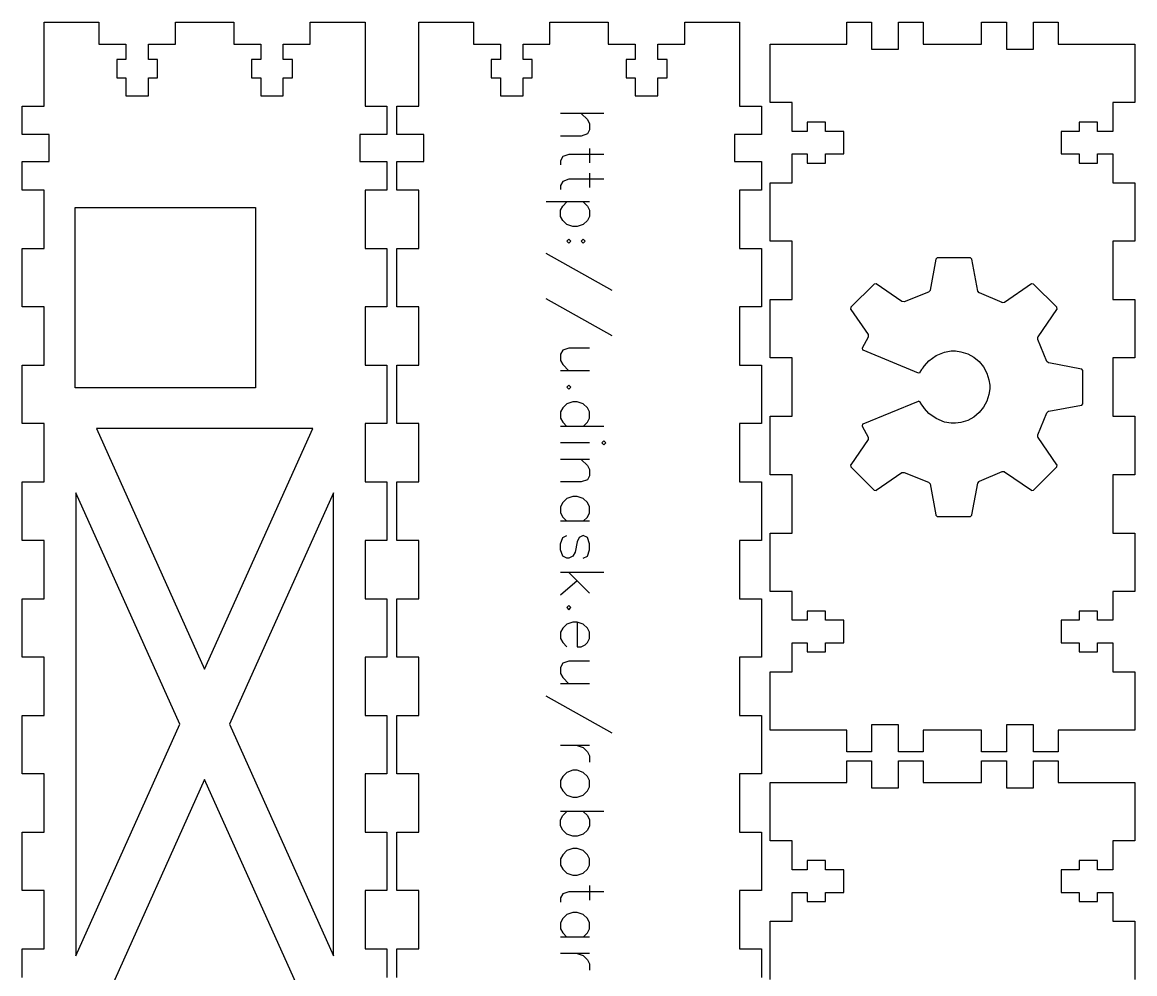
# Model space of a CAD drawing. Extents: x 0 to 304, y 0 to 201.
# Drawn here: x 0.1 to 152.7, y 70.9 to 201.3 of the extents above; entities that cross this region are included whole.
import ezdxf

# ---------------------------------------------------------------- set-up
doc = ezdxf.new("R2010")
doc.units = 0
doc.layers.get('0').update_dxf_attribs({"linetype": 'CONTINUOUS'})

msp = doc.modelspace()

# ---------------------------------------------------------------- linework, layer by layer
at = {"color": 1}
for p, q in [((3.12677, 189.826), (3.12677, 201.326)), ((3.12677, 201.326), (10.6274, 201.326)), ((10.6274, 201.326), (10.6274, 198.326)), ((21.1267, 198.326), (21.1267, 201.326)), ((21.1267, 201.326), (29.1276, 201.326)), ((29.1276, 201.326), (29.1276, 198.326)), ((39.6268, 198.326), (39.6268, 201.326)), ((39.6268, 201.326), (47.1276, 201.326)), ((47.1276, 201.326), (47.1276, 189.826)), ((54.4918, 189.826), (54.4918, 201.326)), ((54.4918, 201.326), (61.9926, 201.326)), ((61.9926, 201.326), (61.9926, 198.326)), ((72.4916, 198.326), (72.4916, 201.326)), ((72.4916, 201.326), (80.4926, 201.326)), ((80.4926, 201.326), (80.4926, 198.326)), ((90.992, 198.326), (90.992, 201.326)), ((90.992, 201.326), (98.4924, 201.326)), ((98.4924, 201.326), (98.4924, 189.826)), ((113.177, 198.326), (113.177, 201.326)), ((113.177, 201.326), (116.578, 201.326)), ((116.578, 201.326), (116.578, 197.626)), ((120.278, 197.626), (120.278, 201.326)), ((120.278, 201.326), (123.678, 201.326)), ((123.678, 201.326), (123.678, 198.326)), ((131.677, 198.326), (131.677, 201.326)), ((131.677, 201.326), (135.078, 201.326)), ((135.078, 201.326), (135.078, 197.626)), ((138.778, 197.626), (138.778, 201.326)), ((138.778, 201.326), (142.178, 201.326)), ((142.178, 201.326), (142.178, 198.326)), ((10.6274, 198.326), (14.3275, 198.326)), ((14.3275, 198.326), (14.3275, 196.226)), ((17.4267, 196.226), (17.4267, 198.326)), ((17.4267, 198.326), (21.1267, 198.326)), ((29.1276, 198.326), (32.8276, 198.326)), ((32.8276, 198.326), (32.8276, 196.226)), ((35.9269, 196.226), (35.9269, 198.326)), ((35.9269, 198.326), (39.6268, 198.326)), ((61.9926, 198.326), (65.6925, 198.326)), ((65.6925, 198.326), (65.6925, 196.226)), ((68.7917, 196.226), (68.7917, 198.326)), ((68.7917, 198.326), (72.4916, 198.326)), ((80.4926, 198.326), (84.1925, 198.326)), ((84.1925, 198.326), (84.1925, 196.226)), ((87.2917, 196.226), (87.2917, 198.326)), ((87.2917, 198.326), (90.992, 198.326)), ((102.678, 190.325), (102.678, 198.326)), ((102.678, 198.326), (113.177, 198.326)), ((123.678, 198.326), (131.677, 198.326)), ((142.178, 198.326), (152.677, 198.326)), ((152.677, 198.326), (152.677, 190.325)), ((116.578, 197.626), (120.278, 197.626)), ((135.078, 197.626), (138.778, 197.626)), ((14.3275, 196.226), (13.0776, 196.226)), ((13.0776, 196.226), (13.0776, 193.726)), ((18.6765, 196.226), (17.4267, 196.226)), ((18.6765, 193.726), (18.6765, 196.226)), ((32.8276, 196.226), (31.5764, 196.226)), ((31.5764, 196.226), (31.5764, 193.726)), ((37.1768, 196.226), (35.9269, 196.226)), ((37.1768, 193.726), (37.1768, 196.226)), ((65.6925, 196.226), (64.4426, 196.226)), ((64.4426, 196.226), (64.4426, 193.726)), ((70.0416, 196.226), (68.7917, 196.226)), ((70.0416, 193.726), (70.0416, 196.226)), ((84.1925, 196.226), (82.9412, 196.226)), ((82.9412, 196.226), (82.9412, 193.726)), ((88.5416, 196.226), (87.2917, 196.226)), ((88.5416, 193.726), (88.5416, 196.226)), ((13.0776, 193.726), (14.3275, 193.726)), ((14.3275, 193.726), (14.3275, 191.226)), ((17.4267, 191.226), (17.4267, 193.726)), ((17.4267, 193.726), (18.6765, 193.726)), ((31.5764, 193.726), (32.8276, 193.726)), ((32.8276, 193.726), (32.8276, 191.226)), ((35.9269, 191.226), (35.9269, 193.726)), ((35.9269, 193.726), (37.1768, 193.726)), ((64.4426, 193.726), (65.6925, 193.726)), ((65.6925, 193.726), (65.6925, 191.226)), ((68.7917, 191.226), (68.7917, 193.726)), ((68.7917, 193.726), (70.0416, 193.726)), ((82.9412, 193.726), (84.1925, 193.726)), ((84.1925, 193.726), (84.1925, 191.226)), ((87.2917, 191.226), (87.2917, 193.726)), ((87.2917, 193.726), (88.5416, 193.726)), ((14.3275, 191.226), (17.4267, 191.226)), ((32.8276, 191.226), (35.9269, 191.226)), ((65.6925, 191.226), (68.7917, 191.226)), ((84.1925, 191.226), (87.2917, 191.226)), ((0.12678, 185.926), (0.12678, 189.826)), ((0.12678, 189.826), (3.12677, 189.826)), ((47.1276, 189.826), (50.1276, 189.826)), ((50.1276, 189.826), (50.1276, 185.926)), ((51.4918, 185.926), (51.4918, 189.826)), ((51.4918, 189.826), (54.4918, 189.826)), ((98.4924, 189.826), (101.492, 189.826)), ((101.492, 189.826), (101.492, 185.926)), ((105.678, 190.325), (102.678, 190.325)), ((105.678, 186.376), (105.678, 190.325)), ((152.677, 190.325), (149.677, 190.325)), ((149.677, 190.325), (149.677, 186.376)), ((107.778, 186.376), (105.678, 186.376)), ((110.278, 187.626), (107.778, 187.626)), ((107.778, 187.626), (107.778, 186.376)), ((110.278, 186.376), (110.278, 187.626)), ((112.777, 186.376), (110.278, 186.376)), ((112.777, 183.275), (112.777, 186.376)), ((145.077, 186.376), (142.577, 186.376)), ((142.577, 186.376), (142.577, 183.275)), ((147.578, 187.626), (145.077, 187.626)), ((145.077, 187.626), (145.077, 186.376)), ((147.578, 186.376), (147.578, 187.626)), ((149.677, 186.376), (147.578, 186.376)), ((3.82683, 185.926), (0.12678, 185.926)), ((3.82683, 182.226), (3.82683, 185.926)), ((50.1276, 185.926), (46.4273, 185.926)), ((46.4273, 185.926), (46.4273, 182.226)), ((55.1917, 185.926), (51.4918, 185.926)), ((55.1917, 182.226), (55.1917, 185.926)), ((101.492, 185.926), (97.7925, 185.926)), ((97.7925, 185.926), (97.7925, 182.226)), ((105.678, 179.325), (105.678, 183.275)), ((105.678, 183.275), (107.778, 183.275)), ((107.778, 183.275), (107.778, 182.025)), ((110.278, 182.025), (110.278, 183.275)), ((110.278, 183.275), (112.777, 183.275)), ((142.577, 183.275), (145.077, 183.275)), ((145.077, 183.275), (145.077, 182.025)), ((147.578, 182.025), (147.578, 183.275)), ((147.578, 183.275), (149.677, 183.275)), ((149.677, 183.275), (149.677, 179.325)), ((0.12678, 178.325), (0.12678, 182.226)), ((0.12678, 182.226), (3.82683, 182.226)), ((46.4273, 182.226), (50.1276, 182.226)), ((50.1276, 182.226), (50.1276, 178.325)), ((51.4918, 178.325), (51.4918, 182.226)), ((51.4918, 182.226), (55.1917, 182.226)), ((97.7925, 182.226), (101.492, 182.226)), ((101.492, 182.226), (101.492, 178.325)), ((107.778, 182.025), (110.278, 182.025)), ((145.077, 182.025), (147.578, 182.025)), ((102.678, 171.326), (102.678, 179.325)), ((102.678, 179.325), (105.678, 179.325)), ((149.677, 179.325), (152.677, 179.325)), ((152.677, 179.325), (152.677, 171.326)), ((3.12677, 178.325), (0.12678, 178.325)), ((3.12677, 170.326), (3.12677, 178.325)), ((47.1276, 178.325), (47.1276, 170.326)), ((50.1276, 178.325), (47.1276, 178.325)), ((54.4918, 178.325), (51.4918, 178.325)), ((54.4918, 170.326), (54.4918, 178.325)), ((98.4924, 178.325), (98.4924, 170.326)), ((101.492, 178.325), (98.4924, 178.325)), ((7.38078, 175.941), (32.0986, 175.941)), ((7.38078, 151.223), (7.38078, 175.941)), ((32.0986, 175.941), (32.0986, 151.223)), ((105.678, 171.326), (102.678, 171.326)), ((105.678, 163.325), (105.678, 171.326)), ((152.677, 171.326), (149.677, 171.326)), ((149.677, 171.326), (149.677, 163.325)), ((0.12678, 162.326), (0.12678, 170.326)), ((0.12678, 170.326), (3.12677, 170.326)), ((47.1276, 170.326), (50.1276, 170.326)), ((50.1276, 170.326), (50.1276, 162.326)), ((51.4918, 162.326), (51.4918, 170.326)), ((51.4918, 170.326), (54.4918, 170.326)), ((98.4924, 170.326), (101.492, 170.326)), ((101.492, 170.326), (101.492, 162.326)), ((102.678, 155.326), (102.678, 163.325)), ((102.678, 163.325), (105.678, 163.325)), ((149.677, 163.325), (152.677, 163.325)), ((152.677, 163.325), (152.677, 155.326)), ((3.12677, 162.326), (0.12678, 162.326)), ((3.12677, 154.325), (3.12677, 162.326)), ((50.1276, 162.326), (47.1276, 162.326)), ((47.1276, 162.326), (47.1276, 154.325)), ((54.4918, 162.326), (51.4918, 162.326)), ((54.4918, 154.325), (54.4918, 162.326)), ((101.492, 162.326), (98.4924, 162.326)), ((98.4924, 162.326), (98.4924, 154.325)), ((0.12678, 146.326), (0.12678, 154.325)), ((0.12678, 154.325), (3.12677, 154.325)), ((47.1276, 154.325), (50.1276, 154.325)), ((50.1276, 154.325), (50.1276, 146.326)), ((51.4918, 146.326), (51.4918, 154.325)), ((51.4918, 154.325), (54.4918, 154.325)), ((98.4924, 154.325), (101.492, 154.325)), ((101.492, 154.325), (101.492, 146.326)), ((105.678, 155.326), (102.678, 155.326)), ((105.678, 147.326), (105.678, 155.326)), ((152.677, 155.326), (149.677, 155.326)), ((149.677, 155.326), (149.677, 147.326)), ((32.0986, 151.223), (7.38078, 151.223)), ((102.678, 139.325), (102.678, 147.326)), ((102.678, 147.326), (105.678, 147.326)), ((149.677, 147.326), (152.677, 147.326)), ((152.677, 147.326), (152.677, 139.325)), ((3.12677, 146.326), (0.12678, 146.326)), ((3.12677, 138.326), (3.12677, 146.326)), ((10.2898, 145.664), (25.1272, 112.674)), ((39.9658, 145.664), (10.2898, 145.664)), ((25.1272, 112.674), (39.9658, 145.664)), ((50.1276, 146.326), (47.1276, 146.326)), ((47.1276, 146.326), (47.1276, 138.326)), ((54.4918, 146.326), (51.4918, 146.326)), ((54.4918, 138.326), (54.4918, 146.326)), ((101.492, 146.326), (98.4924, 146.326)), ((98.4924, 146.326), (98.4924, 138.326)), ((105.678, 139.325), (102.678, 139.325)), ((105.678, 131.326), (105.678, 139.325)), ((152.677, 139.325), (149.677, 139.325)), ((149.677, 139.325), (149.677, 131.326)), ((0.12678, 130.325), (0.12678, 138.326)), ((0.12678, 138.326), (3.12677, 138.326)), ((47.1276, 138.326), (50.1276, 138.326)), ((50.1276, 138.326), (50.1276, 130.325)), ((51.4918, 130.325), (51.4918, 138.326)), ((51.4918, 138.326), (54.4918, 138.326)), ((98.4924, 138.326), (101.492, 138.326)), ((101.492, 138.326), (101.492, 130.325)), ((7.45656, 136.837), (7.45656, 73.3848)), ((21.7248, 105.111), (7.45656, 136.837)), ((42.7976, 136.837), (28.5282, 105.111)), ((42.7976, 73.3848), (42.7976, 136.837)), ((102.678, 123.326), (102.678, 131.326)), ((102.678, 131.326), (105.678, 131.326)), ((149.677, 131.326), (152.677, 131.326)), ((152.677, 131.326), (152.677, 123.326)), ((3.12677, 130.325), (0.12678, 130.325)), ((3.12677, 122.326), (3.12677, 130.325)), ((50.1276, 130.325), (47.1276, 130.325)), ((47.1276, 130.325), (47.1276, 122.326)), ((54.4918, 130.325), (51.4918, 130.325)), ((54.4918, 122.326), (54.4918, 130.325)), ((101.492, 130.325), (98.4924, 130.325)), ((98.4924, 130.325), (98.4924, 122.326)), ((0.12678, 114.326), (0.12678, 122.326)), ((0.12678, 122.326), (3.12677, 122.326)), ((47.1276, 122.326), (50.1276, 122.326)), ((50.1276, 122.326), (50.1276, 114.326)), ((51.4918, 114.326), (51.4918, 122.326)), ((51.4918, 122.326), (54.4918, 122.326)), ((98.4924, 122.326), (101.492, 122.326)), ((101.492, 122.326), (101.492, 114.326)), ((105.678, 123.326), (102.678, 123.326)), ((105.678, 119.375), (105.678, 123.326)), ((152.677, 123.326), (149.677, 123.326)), ((149.677, 123.326), (149.677, 119.375)), ((110.278, 120.625), (107.778, 120.625)), ((107.778, 120.625), (107.778, 119.375)), ((110.278, 119.375), (110.278, 120.625)), ((147.578, 120.625), (145.077, 120.625)), ((145.077, 120.625), (145.077, 119.375)), ((147.578, 119.375), (147.578, 120.625)), ((107.778, 119.375), (105.678, 119.375)), ((112.777, 119.375), (110.278, 119.375)), ((112.777, 116.276), (112.777, 119.375)), ((145.077, 119.375), (142.577, 119.375)), ((142.577, 119.375), (142.577, 116.276)), ((149.677, 119.375), (147.578, 119.375)), ((105.678, 112.325), (105.678, 116.276)), ((105.678, 116.276), (107.778, 116.276)), ((107.778, 116.276), (107.778, 115.026)), ((110.278, 115.026), (110.278, 116.276)), ((110.278, 116.276), (112.777, 116.276)), ((142.577, 116.276), (145.077, 116.276)), ((145.077, 116.276), (145.077, 115.026)), ((147.578, 115.026), (147.578, 116.276)), ((147.578, 116.276), (149.677, 116.276)), ((149.677, 116.276), (149.677, 112.325)), ((107.778, 115.026), (110.278, 115.026)), ((145.077, 115.026), (147.578, 115.026)), ((3.12677, 114.326), (0.12678, 114.326)), ((3.12677, 106.325), (3.12677, 114.326)), ((50.1276, 114.326), (47.1276, 114.326)), ((47.1276, 114.326), (47.1276, 106.325)), ((54.4918, 114.326), (51.4918, 114.326)), ((54.4918, 106.325), (54.4918, 114.326)), ((101.492, 114.326), (98.4924, 114.326)), ((98.4924, 114.326), (98.4924, 106.325)), ((102.678, 104.326), (102.678, 112.325)), ((102.678, 112.325), (105.678, 112.325)), ((149.677, 112.325), (152.677, 112.325)), ((152.677, 112.325), (152.677, 104.326)), ((0.12678, 98.3259), (0.12678, 106.325)), ((0.12678, 106.325), (3.12677, 106.325)), ((47.1276, 106.325), (50.1276, 106.325)), ((50.1276, 106.325), (50.1276, 98.3259)), ((51.4918, 98.3259), (51.4918, 106.325)), ((51.4918, 106.325), (54.4918, 106.325)), ((98.4924, 106.325), (101.492, 106.325)), ((101.492, 106.325), (101.492, 98.3259)), ((7.45656, 73.3848), (21.7248, 105.111)), ((28.5282, 105.111), (42.7976, 73.3848)), ((113.177, 104.326), (102.678, 104.326)), ((113.177, 101.326), (113.177, 104.326)), ((120.278, 105.026), (116.578, 105.026)), ((116.578, 105.026), (116.578, 101.326)), ((120.278, 101.326), (120.278, 105.026)), ((131.677, 104.326), (123.678, 104.326)), ((123.678, 104.326), (123.678, 101.326)), ((131.677, 101.326), (131.677, 104.326)), ((138.778, 105.026), (135.078, 105.026)), ((135.078, 105.026), (135.078, 101.326)), ((138.778, 101.326), (138.778, 105.026)), ((152.677, 104.326), (142.178, 104.326)), ((142.178, 104.326), (142.178, 101.326)), ((116.578, 101.326), (113.177, 101.326)), ((123.678, 101.326), (120.278, 101.326)), ((135.078, 101.326), (131.677, 101.326)), ((142.178, 101.326), (138.778, 101.326)), ((113.177, 97.1268), (113.177, 100.127)), ((113.177, 100.127), (116.578, 100.127)), ((116.578, 100.127), (116.578, 96.4269)), ((120.278, 96.4269), (120.278, 100.127)), ((120.278, 100.127), (123.678, 100.127)), ((123.678, 100.127), (123.678, 97.1268)), ((131.677, 97.1268), (131.677, 100.127)), ((131.677, 100.127), (135.078, 100.127)), ((135.078, 100.127), (135.078, 96.4269)), ((138.778, 96.4269), (138.778, 100.127)), ((138.778, 100.127), (142.178, 100.127)), ((142.178, 100.127), (142.178, 97.1268)), ((3.12677, 98.3259), (0.12678, 98.3259)), ((3.12677, 90.3249), (3.12677, 98.3259)), ((50.1276, 98.3259), (47.1276, 98.3259)), ((47.1276, 98.3259), (47.1276, 90.3249)), ((54.4918, 98.3259), (51.4918, 98.3259)), ((54.4918, 90.3249), (54.4918, 98.3259)), ((101.492, 98.3259), (98.4924, 98.3259)), ((98.4924, 98.3259), (98.4924, 90.3249)), ((25.1272, 97.5487), (10.2884, 64.5569)), ((39.9658, 64.5569), (25.1272, 97.5487)), ((102.678, 89.1275), (102.678, 97.1268)), ((102.678, 97.1268), (113.177, 97.1268)), ((116.578, 96.4269), (120.278, 96.4269)), ((123.678, 97.1268), (131.677, 97.1268)), ((135.078, 96.4269), (138.778, 96.4269)), ((142.178, 97.1268), (152.677, 97.1268)), ((152.677, 97.1268), (152.677, 89.1275)), ((0.12678, 82.3253), (0.12678, 90.3249)), ((0.12678, 90.3249), (3.12677, 90.3249)), ((47.1276, 90.3249), (50.1276, 90.3249)), ((50.1276, 90.3249), (50.1276, 82.3253)), ((51.4918, 82.3253), (51.4918, 90.3249)), ((51.4918, 90.3249), (54.4918, 90.3249)), ((98.4924, 90.3249), (101.492, 90.3249)), ((101.492, 90.3249), (101.492, 82.3253)), ((105.678, 89.1275), (102.678, 89.1275)), ((105.678, 85.1764), (105.678, 89.1275)), ((152.677, 89.1275), (149.677, 89.1275)), ((149.677, 89.1275), (149.677, 85.1764)), ((110.278, 86.4277), (107.778, 86.4277)), ((107.778, 86.4277), (107.778, 85.1764)), ((110.278, 85.1764), (110.278, 86.4277)), ((147.578, 86.4277), (145.077, 86.4277)), ((145.077, 86.4277), (145.077, 85.1764)), ((147.578, 85.1764), (147.578, 86.4277)), ((107.778, 85.1764), (105.678, 85.1764)), ((112.777, 85.1764), (110.278, 85.1764)), ((112.777, 82.0773), (112.777, 85.1764)), ((145.077, 85.1764), (142.577, 85.1764)), ((142.577, 85.1764), (142.577, 82.0773)), ((149.677, 85.1764), (147.578, 85.1764)), ((3.12677, 82.3253), (0.12678, 82.3253)), ((3.12677, 74.326), (3.12677, 82.3253)), ((50.1276, 82.3253), (47.1276, 82.3253)), ((47.1276, 82.3253), (47.1276, 74.326)), ((54.4918, 82.3253), (51.4918, 82.3253)), ((54.4918, 74.326), (54.4918, 82.3253)), ((101.492, 82.3253), (98.4924, 82.3253)), ((98.4924, 82.3253), (98.4924, 74.326)), ((105.678, 78.1265), (105.678, 82.0773)), ((105.678, 82.0773), (107.778, 82.0773)), ((107.778, 82.0773), (107.778, 80.8274)), ((110.278, 80.8274), (110.278, 82.0773)), ((110.278, 82.0773), (112.777, 82.0773)), ((142.577, 82.0773), (145.077, 82.0773)), ((145.077, 82.0773), (145.077, 80.8274)), ((147.578, 80.8274), (147.578, 82.0773)), ((147.578, 82.0773), (149.677, 82.0773)), ((149.677, 82.0773), (149.677, 78.1265)), ((107.778, 80.8274), (110.278, 80.8274)), ((145.077, 80.8274), (147.578, 80.8274)), ((102.678, 70.1269), (102.678, 78.1265)), ((102.678, 78.1265), (105.678, 78.1265)), ((149.677, 78.1265), (152.677, 78.1265)), ((152.677, 78.1265), (152.677, 70.1269)), ((0.12678, 70.4261), (0.12678, 74.326)), ((0.12678, 74.326), (3.12677, 74.326)), ((47.1276, 74.326), (50.1276, 74.326)), ((50.1276, 74.326), (50.1276, 70.4261)), ((51.4918, 70.4261), (51.4918, 74.326)), ((51.4918, 74.326), (54.4918, 74.326)), ((98.4924, 74.326), (101.492, 74.326)), ((101.492, 74.326), (101.492, 70.4261))]:
    msp.add_line(p, q, dxfattribs=at)
at = {"color": 0}
for p, q in [((79.8781, 188.838), (73.9525, 188.838)), ((76.7747, 188.838), (77.6206, 187.991)), ((77.6206, 187.991), (77.9032, 187.427)), ((77.9032, 186.58), (77.6206, 186.016)), ((77.9032, 187.427), (77.9032, 186.58)), ((76.7747, 185.733), (73.9525, 185.733)), ((77.6206, 186.016), (76.7747, 185.733)), ((75.081, 183.194), (74.2336, 182.911)), ((79.8781, 183.194), (75.081, 183.194)), ((77.9032, 184.04), (77.9032, 182.065)), ((74.2336, 182.911), (73.9525, 182.346)), ((73.9525, 182.346), (73.9525, 181.783)), ((77.9032, 180.654), (77.9032, 178.678)), ((74.2336, 179.524), (73.9525, 178.96)), ((73.9525, 178.96), (73.9525, 178.395)), ((75.081, 179.807), (74.2336, 179.524)), ((79.8781, 179.807), (75.081, 179.807)), ((77.9032, 176.702), (71.9762, 176.702)), ((73.9525, 175.573), (74.2336, 176.138)), ((73.9525, 174.727), (73.9525, 175.573)), ((74.2336, 176.138), (74.7984, 176.702)), ((77.0558, 176.702), (77.6206, 176.138)), ((77.6206, 176.138), (77.9032, 175.573)), ((77.9032, 175.573), (77.9032, 174.727)), ((74.2336, 174.162), (73.9525, 174.727)), ((74.7984, 173.598), (74.2336, 174.162)), ((77.6206, 174.162), (77.0558, 173.598)), ((77.9032, 174.727), (77.6206, 174.162)), ((75.6447, 173.316), (74.7984, 173.598)), ((76.2095, 173.316), (75.6447, 173.316)), ((77.0558, 173.598), (76.2095, 173.316)), ((75.081, 171.622), (74.7984, 171.34)), ((74.7984, 171.34), (75.081, 171.057)), ((75.3636, 171.34), (75.081, 171.622)), ((75.081, 171.057), (75.3636, 171.34)), ((77.0558, 171.622), (76.7747, 171.34)), ((76.7747, 171.34), (77.0558, 171.057)), ((77.3384, 171.34), (77.0558, 171.622)), ((77.0558, 171.057), (77.3384, 171.34)), ((81.008, 164.567), (71.9762, 169.646)), ((125.397, 168.844), (124.608, 164.603)), ((125.402, 168.872), (125.397, 168.844)), ((125.571, 169.037), (125.402, 168.872)), ((125.629, 169.037), (125.571, 169.037)), ((130.106, 169.037), (125.629, 169.037)), ((130.163, 169.037), (130.106, 169.037)), ((130.332, 168.872), (130.163, 169.037)), ((130.338, 168.844), (130.332, 168.872)), ((131.147, 164.495), (130.338, 168.844)), ((116.925, 165.433), (113.76, 162.267)), ((116.944, 165.453), (116.925, 165.433)), ((117.203, 165.476), (116.944, 165.453)), ((117.226, 165.461), (117.203, 165.476)), ((120.738, 163.051), (117.226, 165.461)), ((138.508, 165.46), (134.815, 162.925)), ((138.53, 165.475), (138.508, 165.46)), ((138.791, 165.451), (138.53, 165.475)), ((138.81, 165.432), (138.791, 165.451)), ((141.974, 162.267), (138.81, 165.432)), ((81.008, 158.357), (71.9762, 163.438)), ((124.385, 164.35), (121.076, 163.026)), ((124.409, 164.358), (124.385, 164.35)), ((124.602, 164.576), (124.409, 164.358)), ((124.608, 164.603), (124.602, 164.576)), ((131.151, 164.469), (131.147, 164.495)), ((131.342, 164.248), (131.151, 164.469)), ((131.368, 164.239), (131.342, 164.248)), ((134.479, 162.905), (131.368, 164.239)), ((113.74, 162.249), (113.717, 161.99)), ((113.717, 161.99), (113.732, 161.966)), ((113.732, 161.966), (116.1, 158.517)), ((113.76, 162.267), (113.74, 162.249)), ((120.76, 163.036), (120.738, 163.051)), ((121.051, 163.015), (120.76, 163.036)), ((121.076, 163.026), (121.051, 163.015)), ((134.502, 162.892), (134.479, 162.905)), ((134.791, 162.91), (134.502, 162.892)), ((134.815, 162.925), (134.791, 162.91)), ((139.423, 158.208), (142.003, 161.966)), ((141.993, 162.249), (141.974, 162.267)), ((142.018, 161.988), (141.993, 162.249)), ((142.003, 161.966), (142.018, 161.988)), ((116.111, 158.186), (115.299, 156.665)), ((116.1, 158.517), (116.115, 158.495)), ((116.125, 158.21), (116.111, 158.186)), ((116.115, 158.495), (116.125, 158.21)), ((139.386, 157.894), (139.408, 158.186)), ((139.398, 157.869), (139.386, 157.894)), ((140.633, 154.854), (139.398, 157.869)), ((139.408, 158.186), (139.423, 158.208)), ((74.2336, 156.383), (73.9525, 155.818)), ((73.9525, 155.818), (73.9525, 154.971)), ((75.081, 156.665), (74.2336, 156.383)), ((77.9032, 156.665), (75.081, 156.665)), ((115.299, 156.665), (115.287, 156.641)), ((115.287, 156.641), (115.365, 156.425)), ((115.365, 156.425), (115.391, 156.414)), ((115.391, 156.414), (122.971, 153.278)), ((124.448, 154.929), (125.429, 155.649)), ((125.429, 155.649), (126.574, 156.114)), ((126.574, 156.114), (127.525, 156.276)), ((127.525, 156.276), (127.842, 156.276)), ((127.842, 156.276), (128.09, 156.276)), ((128.09, 156.276), (128.838, 156.176)), ((128.838, 156.176), (129.769, 155.888)), ((129.769, 155.888), (130.609, 155.432)), ((73.9525, 154.971), (74.2336, 154.407)), ((74.2336, 154.407), (75.081, 153.56)), ((123.672, 153.992), (123.835, 154.246)), ((123.835, 154.246), (124.448, 154.929)), ((130.609, 155.432), (131.342, 154.827)), ((131.342, 154.827), (131.946, 154.094)), ((131.946, 154.094), (132.402, 153.253)), ((140.641, 154.83), (140.633, 154.854)), ((140.86, 154.638), (140.641, 154.83)), ((140.888, 154.632), (140.86, 154.638)), ((145.386, 153.795), (140.888, 154.632)), ((77.9032, 153.56), (73.9525, 153.56)), ((122.971, 153.278), (122.995, 153.268)), ((122.995, 153.268), (123.239, 153.348)), ((123.239, 153.348), (123.255, 153.37)), ((123.255, 153.37), (123.487, 153.75)), ((123.487, 153.75), (123.497, 153.768)), ((123.497, 153.768), (123.654, 153.974)), ((123.654, 153.974), (123.672, 153.992)), ((132.402, 153.253), (132.691, 152.324)), ((145.412, 153.79), (145.386, 153.795)), ((145.579, 153.621), (145.412, 153.79)), ((145.579, 153.563), (145.579, 153.621)), ((145.579, 149.087), (145.579, 153.563)), ((75.081, 151.584), (74.7984, 151.302)), ((74.7984, 151.302), (75.081, 151.021)), ((75.3636, 151.302), (75.081, 151.584)), ((75.081, 151.021), (75.3636, 151.302)), ((132.691, 152.324), (132.792, 151.576)), ((132.792, 151.077), (132.691, 150.329)), ((132.792, 151.576), (132.792, 151.325)), ((132.792, 151.325), (132.792, 151.077)), ((132.691, 150.329), (132.402, 149.399)), ((74.2336, 148.48), (73.9525, 147.916)), ((74.7984, 149.044), (74.2336, 148.48)), ((75.6447, 149.327), (74.7984, 149.044)), ((76.2095, 149.327), (75.6447, 149.327)), ((77.0558, 149.044), (76.2095, 149.327)), ((77.6206, 148.48), (77.0558, 149.044)), ((77.9032, 147.916), (77.6206, 148.48)), ((122.971, 149.372), (115.391, 146.236)), ((122.995, 149.383), (122.971, 149.372)), ((123.239, 149.304), (122.995, 149.383)), ((123.255, 149.28), (123.239, 149.304)), ((123.487, 148.9), (123.255, 149.28)), ((123.497, 148.883), (123.487, 148.9)), ((123.654, 148.679), (123.497, 148.883)), ((123.672, 148.66), (123.654, 148.679)), ((123.833, 148.407), (123.672, 148.66)), ((124.448, 147.724), (123.833, 148.407)), ((131.946, 148.558), (131.342, 147.825)), ((132.402, 149.399), (131.946, 148.558)), ((140.641, 147.821), (140.86, 148.014)), ((140.86, 148.014), (140.888, 148.018)), ((140.888, 148.018), (145.386, 148.854)), ((145.386, 148.854), (145.412, 148.86)), ((145.412, 148.86), (145.579, 149.031)), ((145.579, 149.031), (145.579, 149.087)), ((73.9525, 147.916), (73.9525, 147.068)), ((73.9525, 147.068), (74.2336, 146.505)), ((74.2336, 146.505), (74.7984, 145.94)), ((77.0558, 145.94), (77.6206, 146.505)), ((77.6206, 146.505), (77.9032, 147.068)), ((77.9032, 147.068), (77.9032, 147.916)), ((125.429, 147.004), (124.448, 147.724)), ((126.574, 146.539), (125.429, 147.004)), ((127.525, 146.375), (126.574, 146.539)), ((128.838, 146.476), (128.09, 146.375)), ((129.769, 146.765), (128.838, 146.476)), ((130.609, 147.221), (129.769, 146.765)), ((131.342, 147.825), (130.609, 147.221)), ((139.398, 144.779), (140.633, 147.794)), ((140.633, 147.794), (140.641, 147.821)), ((79.8781, 145.94), (73.9525, 145.94)), ((115.365, 146.226), (115.287, 146.012)), ((115.287, 146.012), (115.299, 145.987)), ((115.299, 145.987), (116.111, 144.465)), ((115.391, 146.236), (115.365, 146.226)), ((127.842, 146.375), (127.525, 146.375)), ((128.09, 146.375), (127.842, 146.375)), ((77.9032, 143.683), (73.9525, 143.683)), ((79.8781, 143.965), (79.5969, 143.683)), ((79.5969, 143.683), (79.8781, 143.4)), ((80.1606, 143.683), (79.8781, 143.965)), ((79.8781, 143.4), (80.1606, 143.683)), ((116.1, 144.134), (113.732, 140.684)), ((116.115, 144.157), (116.1, 144.134)), ((116.111, 144.465), (116.125, 144.442)), ((116.125, 144.442), (116.115, 144.157)), ((139.386, 144.756), (139.398, 144.779)), ((139.408, 144.465), (139.386, 144.756)), ((139.423, 144.442), (139.408, 144.465)), ((142.001, 140.684), (139.423, 144.442)), ((77.9032, 141.424), (73.9525, 141.424)), ((76.7747, 141.424), (77.6206, 140.578)), ((77.6206, 140.578), (77.9032, 140.013)), ((113.732, 140.684), (113.717, 140.662)), ((113.717, 140.662), (113.74, 140.403)), ((113.74, 140.403), (113.76, 140.384)), ((113.76, 140.384), (116.925, 137.218)), ((138.81, 137.218), (141.974, 140.384)), ((141.974, 140.384), (141.993, 140.403)), ((141.993, 140.403), (142.016, 140.662)), ((142.016, 140.662), (142.001, 140.684)), ((77.9032, 139.167), (77.6206, 138.602)), ((77.9032, 140.013), (77.9032, 139.167)), ((117.226, 137.191), (120.738, 139.601)), ((120.738, 139.601), (120.76, 139.616)), ((120.76, 139.616), (121.051, 139.638)), ((121.051, 139.638), (121.076, 139.626)), ((121.076, 139.626), (124.385, 138.301)), ((131.368, 138.412), (134.479, 139.746)), ((134.479, 139.746), (134.502, 139.758)), ((134.502, 139.758), (134.791, 139.74)), ((134.791, 139.74), (134.815, 139.725)), ((134.815, 139.725), (138.508, 137.191)), ((76.7747, 138.321), (73.9525, 138.321)), ((77.6206, 138.602), (76.7747, 138.321)), ((124.385, 138.301), (124.409, 138.293)), ((124.409, 138.293), (124.602, 138.077)), ((124.602, 138.077), (124.608, 138.049)), ((124.608, 138.049), (125.397, 133.806)), ((130.338, 133.805), (131.147, 138.155)), ((131.147, 138.155), (131.151, 138.181)), ((131.151, 138.181), (131.342, 138.403)), ((131.342, 138.403), (131.368, 138.412)), ((74.7984, 136.062), (74.2336, 135.498)), ((75.6447, 136.344), (74.7984, 136.062)), ((76.2095, 136.344), (75.6447, 136.344)), ((77.0558, 136.062), (76.2095, 136.344)), ((77.6206, 135.498), (77.0558, 136.062)), ((116.925, 137.218), (116.944, 137.2)), ((116.944, 137.2), (117.203, 137.176)), ((117.203, 137.176), (117.226, 137.191)), ((138.508, 137.191), (138.53, 137.176)), ((138.53, 137.176), (138.791, 137.199)), ((138.791, 137.199), (138.81, 137.218)), ((74.2336, 135.498), (73.9525, 134.933)), ((73.9525, 134.933), (73.9525, 134.087)), ((77.9032, 134.933), (77.6206, 135.498)), ((77.9032, 134.087), (77.9032, 134.933)), ((73.9525, 134.087), (74.2336, 133.522)), ((77.9032, 132.957), (73.9525, 132.957)), ((74.2336, 133.522), (74.7984, 132.957)), ((77.0558, 132.957), (77.6206, 133.522)), ((77.6206, 133.522), (77.9032, 134.087)), ((125.397, 133.806), (125.402, 133.78)), ((125.402, 133.78), (125.571, 133.613)), ((125.571, 133.613), (125.629, 133.613)), ((125.629, 133.613), (130.106, 133.613)), ((130.106, 133.613), (130.164, 133.613)), ((130.164, 133.613), (130.332, 133.78)), ((130.332, 133.78), (130.338, 133.806)), ((73.9525, 129.854), (74.2336, 130.7)), ((73.9525, 129.007), (73.9525, 129.854)), ((74.2336, 130.7), (74.7984, 130.983)), ((76.2095, 130.135), (75.9273, 128.724)), ((76.4921, 130.7), (76.2095, 130.135)), ((77.0558, 130.983), (76.4921, 130.7)), ((77.6206, 130.7), (77.0558, 130.983)), ((77.9032, 129.854), (77.6206, 130.7)), ((77.9032, 129.007), (77.9032, 129.854)), ((74.2336, 128.16), (73.9525, 129.007)), ((74.7984, 127.878), (74.2336, 128.16)), ((75.6447, 128.16), (75.081, 127.878)), ((75.9273, 128.724), (75.6447, 128.16)), ((77.0558, 127.878), (77.6206, 128.16)), ((77.6206, 128.16), (77.9032, 129.007)), ((75.081, 127.878), (74.7984, 127.878)), ((79.8781, 125.902), (73.9525, 125.902)), ((77.9032, 123.08), (75.081, 125.902)), ((76.2095, 124.773), (73.9525, 122.798)), ((75.081, 121.387), (74.7984, 121.105)), ((74.7984, 121.105), (75.081, 120.822)), ((75.3636, 121.105), (75.081, 121.387)), ((75.081, 120.822), (75.3636, 121.105)), ((75.6447, 119.129), (74.7984, 118.846)), ((76.2095, 119.129), (75.6447, 119.129)), ((76.2095, 119.129), (76.2095, 115.743)), ((77.0558, 118.846), (76.2095, 119.129)), ((74.2336, 118.283), (73.9525, 117.718)), ((73.9525, 117.718), (73.9525, 116.871)), ((74.7984, 118.846), (74.2336, 118.283)), ((77.6206, 118.283), (77.0558, 118.846)), ((77.9032, 117.718), (77.6206, 118.283)), ((77.9032, 116.871), (77.9032, 117.718)), ((73.9525, 116.871), (74.2336, 116.307)), ((74.2336, 116.307), (74.7984, 115.743)), ((76.7747, 115.743), (77.3384, 116.024)), ((77.3384, 116.024), (77.6206, 116.307)), ((77.6206, 116.307), (77.9032, 116.871)), ((76.2095, 115.743), (76.7747, 115.743)), ((74.2336, 113.484), (73.9525, 112.921)), ((73.9525, 112.921), (73.9525, 112.073)), ((75.081, 113.767), (74.2336, 113.484)), ((77.9032, 113.767), (75.081, 113.767)), ((73.9525, 112.073), (74.2336, 111.51)), ((74.2336, 111.51), (75.081, 110.662)), ((77.9032, 110.662), (73.9525, 110.662)), ((81.008, 103.889), (71.9762, 108.968)), ((77.9032, 102.195), (73.9525, 102.195)), ((76.2095, 102.195), (77.0558, 101.913)), ((77.0558, 101.913), (77.6206, 101.349)), ((77.6206, 101.349), (77.9032, 100.784)), ((77.9032, 100.784), (77.9032, 99.9381)), ((74.2336, 97.9622), (73.9525, 97.3984)), ((74.7984, 98.527), (74.2336, 97.9622)), ((75.6447, 98.8095), (74.7984, 98.527)), ((76.2095, 98.8095), (75.6447, 98.8095)), ((77.0558, 98.527), (76.2095, 98.8095)), ((77.6206, 97.9622), (77.0558, 98.527)), ((77.9032, 97.3984), (77.6206, 97.9622)), ((73.9525, 97.3984), (73.9525, 96.551)), ((73.9525, 96.551), (74.2336, 95.9873)), ((77.6206, 95.9873), (77.9032, 96.551)), ((77.9032, 96.551), (77.9032, 97.3984)), ((74.2336, 95.9873), (74.7984, 95.4222)), ((74.7984, 95.4222), (75.6447, 95.1399)), ((75.6447, 95.1399), (76.2095, 95.1399)), ((76.2095, 95.1399), (77.0558, 95.4222)), ((77.0558, 95.4222), (77.6206, 95.9873)), ((79.8781, 93.1651), (73.9525, 93.1651)), ((74.2336, 92.5999), (74.7984, 93.1651)), ((77.0558, 93.1651), (77.6206, 92.5999)), ((73.9525, 92.0351), (74.2336, 92.5999)), ((73.9525, 91.1888), (73.9525, 92.0351)), ((77.6206, 92.5999), (77.9032, 92.0351)), ((77.9032, 92.0351), (77.9032, 91.1888)), ((74.2336, 90.624), (73.9525, 91.1888)), ((74.7984, 90.0603), (74.2336, 90.624)), ((75.6447, 89.7777), (74.7984, 90.0603)), ((77.0558, 90.0603), (76.2095, 89.7777)), ((77.6206, 90.624), (77.0558, 90.0603)), ((77.9032, 91.1888), (77.6206, 90.624)), ((76.2095, 89.7777), (75.6447, 89.7777)), ((74.2336, 87.2381), (73.9525, 86.6733)), ((74.7984, 87.8018), (74.2336, 87.2381)), ((75.6447, 88.0844), (74.7984, 87.8018)), ((76.2095, 88.0844), (75.6447, 88.0844)), ((77.0558, 87.8018), (76.2095, 88.0844)), ((77.6206, 87.2381), (77.0558, 87.8018)), ((77.9032, 86.6733), (77.6206, 87.2381)), ((73.9525, 86.6733), (73.9525, 85.827)), ((73.9525, 85.827), (74.2336, 85.2622)), ((77.6206, 85.2622), (77.9032, 85.827)), ((77.9032, 85.827), (77.9032, 86.6733)), ((74.2336, 85.2622), (74.7984, 84.6984)), ((74.7984, 84.6984), (75.6447, 84.4158)), ((75.6447, 84.4158), (76.2095, 84.4158)), ((76.2095, 84.4158), (77.0558, 84.6984)), ((77.0558, 84.6984), (77.6206, 85.2622)), ((77.9032, 83.0047), (77.9032, 81.0288)), ((74.2336, 81.8762), (73.9525, 81.311)), ((73.9525, 81.311), (73.9525, 80.7462)), ((75.081, 82.1574), (74.2336, 81.8762)), ((79.8781, 82.1574), (75.081, 82.1574)), ((75.6447, 79.3351), (74.7984, 79.054)), ((76.2095, 79.3351), (75.6447, 79.3351)), ((77.0558, 79.054), (76.2095, 79.3351)), ((74.2336, 78.4888), (73.9525, 77.924)), ((73.9525, 77.924), (73.9525, 77.0777)), ((74.7984, 79.054), (74.2336, 78.4888)), ((77.6206, 78.4888), (77.0558, 79.054)), ((77.9032, 77.924), (77.6206, 78.4888)), ((77.9032, 77.0777), (77.9032, 77.924)), ((73.9525, 77.0777), (74.2336, 76.5129)), ((74.2336, 76.5129), (74.7984, 75.9492)), ((77.0558, 75.9492), (77.6206, 76.5129)), ((77.6206, 76.5129), (77.9032, 77.0777)), ((77.9032, 75.9492), (73.9525, 75.9492)), ((77.9032, 73.6907), (73.9525, 73.6907)), ((76.2095, 73.6907), (77.0558, 73.4095)), ((77.0558, 73.4095), (77.6206, 72.8444)), ((77.6206, 72.8444), (77.9032, 72.2796)), ((77.9032, 72.2796), (77.9032, 71.4333))]:
    msp.add_line(p, q, dxfattribs=at)

doc.saveas('drawing.dxf')
